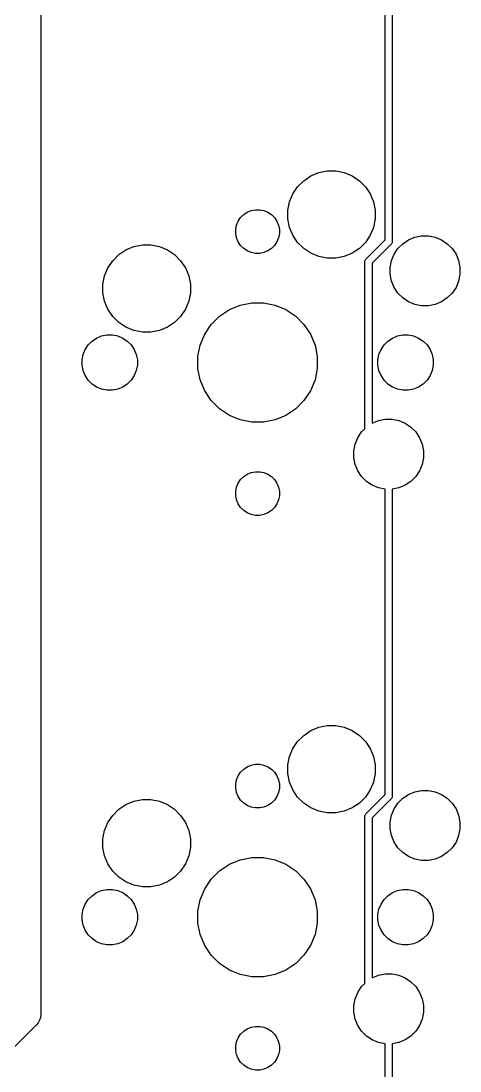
# Model space of a CAD drawing. Extents: x 52 to 337, y -159 to -34.
# Drawn here: x 80.77 to 95.85, y -92.6 to -56.53 of the extents above; entities that cross this region are included whole.
import ezdxf

# ---------------------------------------------------------------- set-up
doc = ezdxf.new("R2010")
doc.units = 0
doc.layers.add('BLACK', color=7, linetype='CONTINUOUS')

msp = doc.modelspace()

# ---------------------------------------------------------------- linework, layer by layer
at = {"layer": 'BLACK', "linetype": 'CONTINUOUS'}
for p, q in [((81.45, -42.8921), (81.45, -90.6342)), ((93.275, -64.0537), (93.275, -53.5611)), ((93.525, -53.5611), (93.525, -64.0994)), ((90.2749, -62.2263), (90.4838, -62.0174)), ((90.4838, -62.0174), (90.7295, -61.8532)), ((90.7295, -61.8532), (91.0025, -61.7401)), ((91.0025, -61.7401), (91.2923, -61.6825)), ((91.2923, -61.6825), (91.5877, -61.6825)), ((91.5877, -61.6825), (91.8775, -61.7401)), ((91.8775, -61.7401), (92.1505, -61.8532)), ((92.1505, -61.8532), (92.3962, -62.0174)), ((92.3962, -62.0174), (92.6051, -62.2263)), ((90.1107, -62.472), (90.2749, -62.2263)), ((92.6051, -62.2263), (92.7693, -62.472)), ((89.94, -63.0348), (89.9976, -62.745)), ((89.9976, -62.745), (90.1107, -62.472)), ((92.7693, -62.472), (92.8824, -62.745)), ((92.8824, -62.745), (92.94, -63.0348)), ((88.4219, -63.1799), (88.5447, -63.0979)), ((88.5447, -63.0979), (88.6812, -63.0413)), ((88.6812, -63.0413), (88.8261, -63.0125)), ((88.8261, -63.0125), (88.9739, -63.0125)), ((88.9739, -63.0125), (89.1188, -63.0413)), ((89.1188, -63.0413), (89.2553, -63.0979)), ((89.2553, -63.0979), (89.3781, -63.1799)), ((89.94, -63.3302), (89.94, -63.0348)), ((92.94, -63.0348), (92.94, -63.3302)), ((88.1788, -63.5437), (88.2354, -63.4072)), ((88.2354, -63.4072), (88.3174, -63.2844)), ((88.3174, -63.2844), (88.4219, -63.1799)), ((89.3781, -63.1799), (89.4826, -63.2844)), ((89.4826, -63.2844), (89.5646, -63.4072)), ((89.5646, -63.4072), (89.6212, -63.5437)), ((89.9976, -63.62), (89.94, -63.3302)), ((92.94, -63.3302), (92.8824, -63.62)), ((88.15, -63.6886), (88.1788, -63.5437)), ((88.15, -63.8364), (88.15, -63.6886)), ((89.6212, -63.5437), (89.65, -63.6886)), ((89.65, -63.6886), (89.65, -63.8364)), ((90.1107, -63.893), (89.9976, -63.62)), ((92.8824, -63.62), (92.7693, -63.893)), ((88.1788, -63.9813), (88.15, -63.8364)), ((88.2354, -64.1178), (88.1788, -63.9813)), ((88.3174, -64.2406), (88.2354, -64.1178)), ((89.5646, -64.1178), (89.4826, -64.2406)), ((89.6212, -63.9813), (89.5646, -64.1178)), ((89.65, -63.8364), (89.6212, -63.9813)), ((90.2749, -64.1387), (90.1107, -63.893)), ((90.4838, -64.3476), (90.2749, -64.1387)), ((92.6051, -64.1387), (92.3962, -64.3476)), ((92.7693, -63.893), (92.6051, -64.1387)), ((92.621, -64.7078), (93.275, -64.0537)), ((93.4967, -64.1847), (93.4888, -64.1943)), ((93.5044, -64.1753), (93.4967, -64.1847)), ((93.516, -64.1536), (93.5044, -64.1753)), ((93.5185, -64.1456), (93.516, -64.1536)), ((93.5232, -64.13), (93.5185, -64.1456)), ((93.525, -64.1116), (93.5232, -64.13)), ((93.525, -64.0994), (93.5256, -64.1055)), ((93.5256, -64.1055), (93.525, -64.1116)), ((93.525, -64.1116), (93.525, -64.1116)), ((93.7179, -64.3475), (93.885, -64.1804)), ((93.885, -64.1804), (94.0816, -64.0491)), ((94.0816, -64.0491), (94.3, -63.9586)), ((94.3, -63.9586), (94.5318, -63.9125)), ((94.5318, -63.9125), (94.7682, -63.9125)), ((94.7682, -63.9125), (95, -63.9586)), ((95, -63.9586), (95.2184, -64.0491)), ((95.2184, -64.0491), (95.415, -64.1804)), ((95.415, -64.1804), (95.5821, -64.3475)), ((84.1338, -64.5574), (84.3795, -64.3932)), ((84.3795, -64.3932), (84.6525, -64.2801)), ((84.6525, -64.2801), (84.9423, -64.2225)), ((84.9423, -64.2225), (85.2377, -64.2225)), ((85.2377, -64.2225), (85.5275, -64.2801)), ((85.5275, -64.2801), (85.8005, -64.3932)), ((85.8005, -64.3932), (86.0462, -64.5574)), ((88.4219, -64.3451), (88.3174, -64.2406)), ((88.5447, -64.4271), (88.4219, -64.3451)), ((88.6812, -64.4837), (88.5447, -64.4271)), ((88.8261, -64.5125), (88.6812, -64.4837)), ((88.9739, -64.5125), (88.8261, -64.5125)), ((89.1188, -64.4837), (88.9739, -64.5125)), ((89.2553, -64.4271), (89.1188, -64.4837)), ((89.3781, -64.3451), (89.2553, -64.4271)), ((89.4826, -64.2406), (89.3781, -64.3451)), ((90.7295, -64.5118), (90.4838, -64.3476)), ((91.0025, -64.6249), (90.7295, -64.5118)), ((92.1505, -64.5118), (91.8775, -64.6249)), ((92.3962, -64.3476), (92.1505, -64.5118)), ((93.4841, -64.1982), (92.83, -64.8523)), ((93.4888, -64.1943), (93.4841, -64.1982)), ((93.4961, -64.7625), (93.5866, -64.5441)), ((93.5866, -64.5441), (93.7179, -64.3475)), ((95.5821, -64.3475), (95.7134, -64.5441)), ((95.7134, -64.5441), (95.8039, -64.7625)), ((83.7607, -65.012), (83.9249, -64.7663)), ((83.9249, -64.7663), (84.1338, -64.5574)), ((86.0462, -64.5574), (86.2551, -64.7663)), ((86.2551, -64.7663), (86.4193, -65.012)), ((91.2923, -64.6825), (91.0025, -64.6249)), ((91.5877, -64.6825), (91.2923, -64.6825)), ((91.8775, -64.6249), (91.5877, -64.6825)), ((92.5794, -64.8005), (92.58, -64.7944)), ((92.58, -64.8066), (92.5794, -64.8005)), ((92.58, -64.7944), (92.5818, -64.776)), ((92.58, -64.7944), (92.58, -64.7944)), ((92.58, -70.5354), (92.58, -64.8066)), ((92.5818, -64.776), (92.589, -64.7524)), ((92.589, -64.7524), (92.6006, -64.7307)), ((92.6006, -64.7307), (92.6162, -64.7117)), ((92.6162, -64.7117), (92.621, -64.7078)), ((92.83, -64.8523), (92.83, -70.3501)), ((93.45, -64.9943), (93.4961, -64.7625)), ((95.8039, -64.7625), (95.85, -64.9943)), ((83.6476, -65.285), (83.7607, -65.012)), ((86.4193, -65.012), (86.5324, -65.285)), ((93.45, -65.2307), (93.45, -64.9943)), ((93.4961, -65.4625), (93.45, -65.2307)), ((95.85, -65.2307), (95.8039, -65.4625)), ((95.85, -64.9943), (95.85, -65.2307)), ((83.59, -65.5748), (83.6476, -65.285)), ((83.59, -65.8702), (83.59, -65.5748)), ((86.5324, -65.285), (86.59, -65.5748)), ((86.59, -65.5748), (86.59, -65.8702)), ((93.5866, -65.6809), (93.4961, -65.4625)), ((95.8039, -65.4625), (95.7134, -65.6809)), ((83.6476, -66.16), (83.59, -65.8702)), ((86.59, -65.8702), (86.5324, -66.16)), ((93.7179, -65.8775), (93.5866, -65.6809)), ((93.885, -66.0446), (93.7179, -65.8775)), ((95.5821, -65.8775), (95.415, -66.0446)), ((95.7134, -65.6809), (95.5821, -65.8775)), ((83.7607, -66.433), (83.6476, -66.16)), ((86.5324, -66.16), (86.4193, -66.433)), ((87.929, -66.4458), (88.302, -66.2913)), ((88.302, -66.2913), (88.6981, -66.2125)), ((88.6981, -66.2125), (89.1019, -66.2125)), ((89.1019, -66.2125), (89.498, -66.2913)), ((89.498, -66.2913), (89.871, -66.4458)), ((94.0816, -66.1759), (93.885, -66.0446)), ((94.3, -66.2664), (94.0816, -66.1759)), ((94.5318, -66.3125), (94.3, -66.2664)), ((94.7682, -66.3125), (94.5318, -66.3125)), ((95, -66.2664), (94.7682, -66.3125)), ((95.2184, -66.1759), (95, -66.2664)), ((95.415, -66.0446), (95.2184, -66.1759)), ((83.9249, -66.6787), (83.7607, -66.433)), ((84.1338, -66.8876), (83.9249, -66.6787)), ((86.2551, -66.6787), (86.0462, -66.8876)), ((86.4193, -66.433), (86.2551, -66.6787)), ((87.3077, -66.9557), (87.5932, -66.6702)), ((87.5932, -66.6702), (87.929, -66.4458)), ((89.871, -66.4458), (90.2068, -66.6702)), ((90.2068, -66.6702), (90.4923, -66.9557)), ((84.3795, -67.0518), (84.1338, -66.8876)), ((84.6525, -67.1649), (84.3795, -67.0518)), ((85.8005, -67.0518), (85.5275, -67.1649)), ((86.0462, -66.8876), (85.8005, -67.0518)), ((87.0833, -67.2915), (87.3077, -66.9557)), ((90.4923, -66.9557), (90.7167, -67.2915)), ((83.2144, -67.5246), (83.37, -67.4206)), ((83.37, -67.4206), (83.5429, -67.349)), ((83.5429, -67.349), (83.7264, -67.3125)), ((83.7264, -67.3125), (83.9136, -67.3125)), ((83.9136, -67.3125), (84.0971, -67.349)), ((84.0971, -67.349), (84.27, -67.4206)), ((84.27, -67.4206), (84.4256, -67.5246)), ((84.9423, -67.2225), (84.6525, -67.1649)), ((85.2377, -67.2225), (84.9423, -67.2225)), ((85.5275, -67.1649), (85.2377, -67.2225)), ((86.9288, -67.6645), (87.0833, -67.2915)), ((90.7167, -67.2915), (90.8712, -67.6645)), ((93.3744, -67.5246), (93.53, -67.4206)), ((93.53, -67.4206), (93.7029, -67.349)), ((93.7029, -67.349), (93.8864, -67.3125)), ((93.8864, -67.3125), (94.0736, -67.3125)), ((94.0736, -67.3125), (94.2571, -67.349)), ((94.2571, -67.349), (94.43, -67.4206)), ((94.43, -67.4206), (94.5856, -67.5246)), ((82.9781, -67.8125), (83.0821, -67.6569)), ((83.0821, -67.6569), (83.2144, -67.5246)), ((84.4256, -67.5246), (84.5579, -67.6569)), ((84.5579, -67.6569), (84.6619, -67.8125)), ((86.85, -68.0606), (86.9288, -67.6645)), ((90.8712, -67.6645), (90.95, -68.0606)), ((93.1381, -67.8125), (93.2421, -67.6569)), ((93.2421, -67.6569), (93.3744, -67.5246)), ((94.5856, -67.5246), (94.7179, -67.6569)), ((94.7179, -67.6569), (94.8219, -67.8125)), ((82.87, -68.1689), (82.9065, -67.9854)), ((82.9065, -67.9854), (82.9781, -67.8125)), ((84.6619, -67.8125), (84.7335, -67.9854)), ((84.7335, -67.9854), (84.77, -68.1689)), ((86.85, -68.4644), (86.85, -68.0606)), ((90.95, -68.0606), (90.95, -68.4644)), ((93.03, -68.1689), (93.0665, -67.9854)), ((93.0665, -67.9854), (93.1381, -67.8125)), ((94.8219, -67.8125), (94.8935, -67.9854)), ((94.8935, -67.9854), (94.93, -68.1689)), ((82.87, -68.3561), (82.87, -68.1689)), ((82.9065, -68.5396), (82.87, -68.3561)), ((84.77, -68.3561), (84.7335, -68.5396)), ((84.77, -68.1689), (84.77, -68.3561)), ((86.9288, -68.8605), (86.85, -68.4644)), ((90.95, -68.4644), (90.8712, -68.8605)), ((93.03, -68.3561), (93.03, -68.1689)), ((93.0665, -68.5396), (93.03, -68.3561)), ((94.93, -68.3561), (94.8935, -68.5396)), ((94.93, -68.1689), (94.93, -68.3561)), ((82.9781, -68.7125), (82.9065, -68.5396)), ((83.0821, -68.8681), (82.9781, -68.7125)), ((83.2144, -69.0004), (83.0821, -68.8681)), ((84.5579, -68.8681), (84.4256, -69.0004)), ((84.6619, -68.7125), (84.5579, -68.8681)), ((84.7335, -68.5396), (84.6619, -68.7125)), ((87.0833, -69.2335), (86.9288, -68.8605)), ((90.8712, -68.8605), (90.7167, -69.2335)), ((93.1381, -68.7125), (93.0665, -68.5396)), ((93.2421, -68.8681), (93.1381, -68.7125)), ((93.3744, -69.0004), (93.2421, -68.8681)), ((94.7179, -68.8681), (94.5856, -69.0004)), ((94.8219, -68.7125), (94.7179, -68.8681)), ((94.8935, -68.5396), (94.8219, -68.7125)), ((83.37, -69.1044), (83.2144, -69.0004)), ((83.5429, -69.176), (83.37, -69.1044)), ((83.7264, -69.2125), (83.5429, -69.176)), ((83.9136, -69.2125), (83.7264, -69.2125)), ((84.0971, -69.176), (83.9136, -69.2125)), ((84.27, -69.1044), (84.0971, -69.176)), ((84.4256, -69.0004), (84.27, -69.1044)), ((87.3077, -69.5693), (87.0833, -69.2335)), ((90.7167, -69.2335), (90.4923, -69.5693)), ((93.53, -69.1044), (93.3744, -69.0004)), ((93.7029, -69.176), (93.53, -69.1044)), ((93.8864, -69.2125), (93.7029, -69.176)), ((94.0736, -69.2125), (93.8864, -69.2125)), ((94.2571, -69.176), (94.0736, -69.2125)), ((94.43, -69.1044), (94.2571, -69.176)), ((94.5856, -69.0004), (94.43, -69.1044)), ((87.5932, -69.8548), (87.3077, -69.5693)), ((90.4923, -69.5693), (90.2068, -69.8548)), ((87.929, -70.0792), (87.5932, -69.8548)), ((90.2068, -69.8548), (89.871, -70.0792)), ((88.302, -70.2337), (87.929, -70.0792)), ((88.6981, -70.3125), (88.302, -70.2337)), ((89.1019, -70.3125), (88.6981, -70.3125)), ((89.498, -70.2337), (89.1019, -70.3125)), ((89.871, -70.0792), (89.498, -70.2337)), ((92.8316, -70.3491), (93.05, -70.2586)), ((93.05, -70.2586), (93.2818, -70.2125)), ((93.2818, -70.2125), (93.5182, -70.2125)), ((93.5182, -70.2125), (93.75, -70.2586)), ((93.75, -70.2586), (93.9684, -70.3491)), ((92.3366, -70.8441), (92.4679, -70.6475)), ((92.4679, -70.6475), (92.58, -70.5354)), ((92.83, -70.3501), (92.8316, -70.3491)), ((93.9684, -70.3491), (94.165, -70.4804)), ((94.165, -70.4804), (94.3321, -70.6475)), ((94.3321, -70.6475), (94.4634, -70.8441)), ((92.2461, -71.0625), (92.3366, -70.8441)), ((94.4634, -70.8441), (94.5539, -71.0625)), ((92.2, -71.2943), (92.2461, -71.0625)), ((92.2, -71.5307), (92.2, -71.2943)), ((94.5539, -71.0625), (94.6, -71.2943)), ((94.6, -71.2943), (94.6, -71.5307)), ((92.2461, -71.7625), (92.2, -71.5307)), ((92.3366, -71.9809), (92.2461, -71.7625)), ((94.5539, -71.7625), (94.4634, -71.9809)), ((94.6, -71.5307), (94.5539, -71.7625)), ((88.4219, -72.1799), (88.5447, -72.0979)), ((88.5447, -72.0979), (88.6812, -72.0413)), ((88.6812, -72.0413), (88.8261, -72.0125)), ((88.8261, -72.0125), (88.9739, -72.0125)), ((88.9739, -72.0125), (89.1188, -72.0413)), ((89.1188, -72.0413), (89.2553, -72.0979)), ((89.2553, -72.0979), (89.3781, -72.1799)), ((92.4679, -72.1775), (92.3366, -71.9809)), ((94.4634, -71.9809), (94.3321, -72.1775)), ((88.1788, -72.5437), (88.2354, -72.4072)), ((88.2354, -72.4072), (88.3174, -72.2844)), ((88.3174, -72.2844), (88.4219, -72.1799)), ((89.3781, -72.1799), (89.4826, -72.2844)), ((89.4826, -72.2844), (89.5646, -72.4072)), ((89.5646, -72.4072), (89.6212, -72.5437)), ((92.635, -72.3446), (92.4679, -72.1775)), ((92.8316, -72.4759), (92.635, -72.3446)), ((93.05, -72.5664), (92.8316, -72.4759)), ((93.9684, -72.4759), (93.75, -72.5664)), ((94.165, -72.3446), (93.9684, -72.4759)), ((94.3321, -72.1775), (94.165, -72.3446)), ((88.15, -72.6886), (88.1788, -72.5437)), ((88.15, -72.8364), (88.15, -72.6886)), ((88.1788, -72.9813), (88.15, -72.8364)), ((89.6212, -72.5437), (89.65, -72.6886)), ((89.65, -72.8364), (89.6212, -72.9813)), ((89.65, -72.6886), (89.65, -72.8364)), ((93.275, -72.6111), (93.05, -72.5664)), ((93.275, -83.1037), (93.275, -72.6111)), ((93.75, -72.5664), (93.525, -72.6111)), ((93.525, -72.6111), (93.525, -83.1494)), ((88.2354, -73.1178), (88.1788, -72.9813)), ((88.3174, -73.2406), (88.2354, -73.1178)), ((89.5646, -73.1178), (89.4826, -73.2406)), ((89.6212, -72.9813), (89.5646, -73.1178)), ((88.4219, -73.3451), (88.3174, -73.2406)), ((88.5447, -73.4271), (88.4219, -73.3451)), ((88.6812, -73.4837), (88.5447, -73.4271)), ((88.8261, -73.5125), (88.6812, -73.4837)), ((88.9739, -73.5125), (88.8261, -73.5125)), ((89.1188, -73.4837), (88.9739, -73.5125)), ((89.2553, -73.4271), (89.1188, -73.4837)), ((89.3781, -73.3451), (89.2553, -73.4271)), ((89.4826, -73.2406), (89.3781, -73.3451)), ((91.0025, -80.7901), (91.2923, -80.7325)), ((91.2923, -80.7325), (91.5877, -80.7325)), ((91.5877, -80.7325), (91.8775, -80.7901)), ((90.2749, -81.2763), (90.4838, -81.0674)), ((90.4838, -81.0674), (90.7295, -80.9032)), ((90.7295, -80.9032), (91.0025, -80.7901)), ((91.8775, -80.7901), (92.1505, -80.9032)), ((92.1505, -80.9032), (92.3962, -81.0674)), ((92.3962, -81.0674), (92.6051, -81.2763)), ((90.1107, -81.522), (90.2749, -81.2763)), ((92.6051, -81.2763), (92.7693, -81.522)), ((89.94, -82.0848), (89.9976, -81.795)), ((89.9976, -81.795), (90.1107, -81.522)), ((92.7693, -81.522), (92.8824, -81.795)), ((92.8824, -81.795), (92.94, -82.0848)), ((88.4219, -82.2299), (88.5447, -82.1479)), ((88.5447, -82.1479), (88.6812, -82.0913)), ((88.6812, -82.0913), (88.8261, -82.0625)), ((88.8261, -82.0625), (88.9739, -82.0625)), ((88.9739, -82.0625), (89.1188, -82.0913)), ((89.1188, -82.0913), (89.2553, -82.1479)), ((89.2553, -82.1479), (89.3781, -82.2299)), ((89.94, -82.3802), (89.94, -82.0848)), ((92.94, -82.0848), (92.94, -82.3802)), ((88.1788, -82.5937), (88.2354, -82.4572)), ((88.2354, -82.4572), (88.3174, -82.3344)), ((88.3174, -82.3344), (88.4219, -82.2299)), ((89.3781, -82.2299), (89.4826, -82.3344)), ((89.4826, -82.3344), (89.5646, -82.4572)), ((89.5646, -82.4572), (89.6212, -82.5937)), ((89.9976, -82.67), (89.94, -82.3802)), ((92.94, -82.3802), (92.8824, -82.67)), ((88.15, -82.7386), (88.1788, -82.5937)), ((88.15, -82.8864), (88.15, -82.7386)), ((88.1788, -83.0313), (88.15, -82.8864)), ((89.6212, -82.5937), (89.65, -82.7386)), ((89.65, -82.8864), (89.6212, -83.0313)), ((89.65, -82.7386), (89.65, -82.8864)), ((90.1107, -82.943), (89.9976, -82.67)), ((90.2749, -83.1887), (90.1107, -82.943)), ((92.7693, -82.943), (92.6051, -83.1887)), ((92.8824, -82.67), (92.7693, -82.943)), ((84.6525, -83.3301), (84.9423, -83.2725)), ((84.9423, -83.2725), (85.2377, -83.2725)), ((85.2377, -83.2725), (85.5275, -83.3301)), ((88.2354, -83.1678), (88.1788, -83.0313)), ((88.3174, -83.2906), (88.2354, -83.1678)), ((88.4219, -83.3951), (88.3174, -83.2906)), ((89.4826, -83.2906), (89.3781, -83.3951)), ((89.5646, -83.1678), (89.4826, -83.2906)), ((89.6212, -83.0313), (89.5646, -83.1678)), ((90.4838, -83.3976), (90.2749, -83.1887)), ((92.6051, -83.1887), (92.3962, -83.3976)), ((92.621, -83.7578), (93.275, -83.1037)), ((93.4841, -83.2482), (92.83, -83.9023)), ((93.4888, -83.2443), (93.4841, -83.2482)), ((93.4967, -83.2347), (93.4888, -83.2443)), ((93.5044, -83.2253), (93.4967, -83.2347)), ((93.516, -83.2036), (93.5044, -83.2253)), ((93.517, -83.2006), (93.516, -83.2036)), ((93.5232, -83.18), (93.517, -83.2006)), ((93.525, -83.1616), (93.5232, -83.18)), ((93.525, -83.1494), (93.5256, -83.1555)), ((93.5256, -83.1555), (93.525, -83.1616)), ((93.525, -83.1616), (93.525, -83.1616)), ((93.7179, -83.3975), (93.885, -83.2304)), ((93.885, -83.2304), (94.0816, -83.0991)), ((94.0816, -83.0991), (94.3, -83.0086)), ((94.3, -83.0086), (94.5318, -82.9625)), ((94.5318, -82.9625), (94.7682, -82.9625)), ((94.7682, -82.9625), (95, -83.0086)), ((95, -83.0086), (95.2184, -83.0991)), ((95.2184, -83.0991), (95.415, -83.2304)), ((95.415, -83.2304), (95.5821, -83.3975)), ((83.9249, -83.8163), (84.1338, -83.6074)), ((84.1338, -83.6074), (84.3795, -83.4432)), ((84.3795, -83.4432), (84.6525, -83.3301)), ((85.5275, -83.3301), (85.8005, -83.4432)), ((85.8005, -83.4432), (86.0462, -83.6074)), ((86.0462, -83.6074), (86.2551, -83.8163)), ((88.5447, -83.4771), (88.4219, -83.3951)), ((88.6812, -83.5337), (88.5447, -83.4771)), ((88.8261, -83.5625), (88.6812, -83.5337)), ((88.9739, -83.5625), (88.8261, -83.5625)), ((89.1188, -83.5337), (88.9739, -83.5625)), ((89.2553, -83.4771), (89.1188, -83.5337)), ((89.3781, -83.3951), (89.2553, -83.4771)), ((90.7295, -83.5618), (90.4838, -83.3976)), ((91.0025, -83.6749), (90.7295, -83.5618)), ((92.1505, -83.5618), (91.8775, -83.6749)), ((92.3962, -83.3976), (92.1505, -83.5618)), ((93.4961, -83.8125), (93.5866, -83.5941)), ((93.5866, -83.5941), (93.7179, -83.3975)), ((95.5821, -83.3975), (95.7134, -83.5941)), ((95.7134, -83.5941), (95.8039, -83.8125)), ((83.7607, -84.062), (83.9249, -83.8163)), ((86.2551, -83.8163), (86.4193, -84.062)), ((91.2923, -83.7325), (91.0025, -83.6749)), ((91.5877, -83.7325), (91.2923, -83.7325)), ((91.8775, -83.6749), (91.5877, -83.7325)), ((92.5794, -83.8505), (92.58, -83.8444)), ((92.58, -83.8566), (92.5794, -83.8505)), ((92.58, -83.8444), (92.5818, -83.826)), ((92.58, -83.8444), (92.58, -83.8444)), ((92.58, -89.5854), (92.58, -83.8566)), ((92.5818, -83.826), (92.589, -83.8024)), ((92.589, -83.8024), (92.6006, -83.7807)), ((92.6006, -83.7807), (92.6162, -83.7617)), ((92.6162, -83.7617), (92.621, -83.7578)), ((92.83, -83.9023), (92.83, -89.4001)), ((93.45, -84.0443), (93.4961, -83.8125)), ((95.8039, -83.8125), (95.85, -84.0443)), ((83.59, -84.6248), (83.6476, -84.335)), ((83.6476, -84.335), (83.7607, -84.062)), ((86.4193, -84.062), (86.5324, -84.335)), ((86.5324, -84.335), (86.59, -84.6248)), ((93.45, -84.2807), (93.45, -84.0443)), ((93.4961, -84.5125), (93.45, -84.2807)), ((95.85, -84.2807), (95.8039, -84.5125)), ((95.85, -84.0443), (95.85, -84.2807)), ((83.59, -84.9202), (83.59, -84.6248)), ((86.59, -84.6248), (86.59, -84.9202)), ((93.5866, -84.7309), (93.4961, -84.5125)), ((93.7179, -84.9275), (93.5866, -84.7309)), ((95.7134, -84.7309), (95.5821, -84.9275)), ((95.8039, -84.5125), (95.7134, -84.7309)), ((83.6476, -85.21), (83.59, -84.9202)), ((86.59, -84.9202), (86.5324, -85.21)), ((93.885, -85.0946), (93.7179, -84.9275)), ((94.0816, -85.2259), (93.885, -85.0946)), ((95.415, -85.0946), (95.2184, -85.2259)), ((95.5821, -84.9275), (95.415, -85.0946)), ((83.7607, -85.483), (83.6476, -85.21)), ((86.5324, -85.21), (86.4193, -85.483)), ((87.929, -85.4958), (88.302, -85.3413)), ((88.302, -85.3413), (88.6981, -85.2625)), ((88.6981, -85.2625), (89.1019, -85.2625)), ((89.1019, -85.2625), (89.498, -85.3413)), ((89.498, -85.3413), (89.871, -85.4958)), ((94.3, -85.3164), (94.0816, -85.2259)), ((94.5318, -85.3625), (94.3, -85.3164)), ((94.7682, -85.3625), (94.5318, -85.3625)), ((95, -85.3164), (94.7682, -85.3625)), ((95.2184, -85.2259), (95, -85.3164)), ((83.9249, -85.7287), (83.7607, -85.483)), ((84.1338, -85.9376), (83.9249, -85.7287)), ((86.2551, -85.7287), (86.0462, -85.9376)), ((86.4193, -85.483), (86.2551, -85.7287)), ((87.3077, -86.0057), (87.5932, -85.7202)), ((87.5932, -85.7202), (87.929, -85.4958)), ((89.871, -85.4958), (90.2068, -85.7202)), ((90.2068, -85.7202), (90.4923, -86.0057)), ((84.3795, -86.1018), (84.1338, -85.9376)), ((84.6525, -86.2149), (84.3795, -86.1018)), ((85.8005, -86.1018), (85.5275, -86.2149)), ((86.0462, -85.9376), (85.8005, -86.1018)), ((87.0833, -86.3415), (87.3077, -86.0057)), ((90.4923, -86.0057), (90.7167, -86.3415)), ((83.2144, -86.5746), (83.37, -86.4706)), ((83.37, -86.4706), (83.5429, -86.399)), ((83.5429, -86.399), (83.7264, -86.3625)), ((83.7264, -86.3625), (83.9136, -86.3625)), ((83.9136, -86.3625), (84.0971, -86.399)), ((84.0971, -86.399), (84.27, -86.4706)), ((84.27, -86.4706), (84.4256, -86.5746)), ((84.9423, -86.2725), (84.6525, -86.2149)), ((85.2377, -86.2725), (84.9423, -86.2725)), ((85.5275, -86.2149), (85.2377, -86.2725)), ((86.9288, -86.7145), (87.0833, -86.3415)), ((90.7167, -86.3415), (90.8712, -86.7145)), ((93.3744, -86.5746), (93.53, -86.4706)), ((93.53, -86.4706), (93.7029, -86.399)), ((93.7029, -86.399), (93.8864, -86.3625)), ((93.8864, -86.3625), (94.0736, -86.3625)), ((94.0736, -86.3625), (94.2571, -86.399)), ((94.2571, -86.399), (94.43, -86.4706)), ((94.43, -86.4706), (94.5856, -86.5746)), ((82.9065, -87.0354), (82.9781, -86.8625)), ((82.9781, -86.8625), (83.0821, -86.7069)), ((83.0821, -86.7069), (83.2144, -86.5746)), ((84.4256, -86.5746), (84.5579, -86.7069)), ((84.5579, -86.7069), (84.6619, -86.8625)), ((84.6619, -86.8625), (84.7335, -87.0354)), ((86.85, -87.1106), (86.9288, -86.7145)), ((90.8712, -86.7145), (90.95, -87.1106)), ((93.0665, -87.0354), (93.1381, -86.8625)), ((93.1381, -86.8625), (93.2421, -86.7069)), ((93.2421, -86.7069), (93.3744, -86.5746)), ((94.5856, -86.5746), (94.7179, -86.7069)), ((94.7179, -86.7069), (94.8219, -86.8625)), ((94.8219, -86.8625), (94.8935, -87.0354)), ((82.87, -87.2189), (82.9065, -87.0354)), ((82.87, -87.4061), (82.87, -87.2189)), ((84.7335, -87.0354), (84.77, -87.2189)), ((84.77, -87.2189), (84.77, -87.4061)), ((86.85, -87.5144), (86.85, -87.1106)), ((90.95, -87.1106), (90.95, -87.5144)), ((93.03, -87.2189), (93.0665, -87.0354)), ((93.03, -87.4061), (93.03, -87.2189)), ((94.8935, -87.0354), (94.93, -87.2189)), ((94.93, -87.2189), (94.93, -87.4061)), ((82.9065, -87.5896), (82.87, -87.4061)), ((82.9781, -87.7625), (82.9065, -87.5896)), ((84.7335, -87.5896), (84.6619, -87.7625)), ((84.77, -87.4061), (84.7335, -87.5896)), ((86.9288, -87.9105), (86.85, -87.5144)), ((90.95, -87.5144), (90.8712, -87.9105)), ((93.0665, -87.5896), (93.03, -87.4061)), ((93.1381, -87.7625), (93.0665, -87.5896)), ((94.8935, -87.5896), (94.8219, -87.7625)), ((94.93, -87.4061), (94.8935, -87.5896)), ((83.0821, -87.9181), (82.9781, -87.7625)), ((83.2144, -88.0504), (83.0821, -87.9181)), ((84.5579, -87.9181), (84.4256, -88.0504)), ((84.6619, -87.7625), (84.5579, -87.9181)), ((87.0833, -88.2835), (86.9288, -87.9105)), ((90.8712, -87.9105), (90.7167, -88.2835)), ((93.2421, -87.9181), (93.1381, -87.7625)), ((93.3744, -88.0504), (93.2421, -87.9181)), ((94.7179, -87.9181), (94.5856, -88.0504)), ((94.8219, -87.7625), (94.7179, -87.9181)), ((83.37, -88.1544), (83.2144, -88.0504)), ((83.5429, -88.226), (83.37, -88.1544)), ((83.7264, -88.2625), (83.5429, -88.226)), ((83.9136, -88.2625), (83.7264, -88.2625)), ((84.0971, -88.226), (83.9136, -88.2625)), ((84.27, -88.1544), (84.0971, -88.226)), ((84.4256, -88.0504), (84.27, -88.1544)), ((87.3077, -88.6193), (87.0833, -88.2835)), ((90.7167, -88.2835), (90.4923, -88.6193)), ((93.53, -88.1544), (93.3744, -88.0504)), ((93.7029, -88.226), (93.53, -88.1544)), ((93.8864, -88.2625), (93.7029, -88.226)), ((94.0736, -88.2625), (93.8864, -88.2625)), ((94.2571, -88.226), (94.0736, -88.2625)), ((94.43, -88.1544), (94.2571, -88.226)), ((94.5856, -88.0504), (94.43, -88.1544)), ((87.5932, -88.9048), (87.3077, -88.6193)), ((90.4923, -88.6193), (90.2068, -88.9048)), ((87.929, -89.1292), (87.5932, -88.9048)), ((90.2068, -88.9048), (89.871, -89.1292)), ((88.302, -89.2837), (87.929, -89.1292)), ((88.6981, -89.3625), (88.302, -89.2837)), ((89.1019, -89.3625), (88.6981, -89.3625)), ((89.498, -89.2837), (89.1019, -89.3625)), ((89.871, -89.1292), (89.498, -89.2837)), ((92.83, -89.4001), (92.8316, -89.3991)), ((92.8316, -89.3991), (93.05, -89.3086)), ((93.05, -89.3086), (93.2818, -89.2625)), ((93.2818, -89.2625), (93.5182, -89.2625)), ((93.5182, -89.2625), (93.75, -89.3086)), ((93.75, -89.3086), (93.9684, -89.3991)), ((93.9684, -89.3991), (94.165, -89.5304)), ((92.3366, -89.8941), (92.4679, -89.6975)), ((92.4679, -89.6975), (92.58, -89.5854)), ((94.165, -89.5304), (94.3321, -89.6975)), ((94.3321, -89.6975), (94.4634, -89.8941)), ((92.2, -90.3443), (92.2461, -90.1125)), ((92.2461, -90.1125), (92.3366, -89.8941)), ((94.4634, -89.8941), (94.5539, -90.1125)), ((94.5539, -90.1125), (94.6, -90.3443)), ((92.2, -90.5807), (92.2, -90.3443)), ((94.6, -90.3443), (94.6, -90.5807)), ((81.4142, -90.851), (81.3677, -90.9379)), ((81.4428, -90.7568), (81.4142, -90.851)), ((81.45, -90.6833), (81.4428, -90.7568)), ((81.45, -90.6342), (81.4524, -90.6588)), ((81.4524, -90.6588), (81.45, -90.6833)), ((81.45, -90.6833), (81.45, -90.6833)), ((92.2461, -90.8125), (92.2, -90.5807)), ((92.3366, -91.0309), (92.2461, -90.8125)), ((94.5539, -90.8125), (94.4634, -91.0309)), ((94.6, -90.5807), (94.5539, -90.8125)), ((81.2862, -91.0297), (73.6838, -98.6321)), ((81.3053, -91.014), (81.2862, -91.0297)), ((81.3677, -90.9379), (81.3053, -91.014)), ((88.3174, -91.3344), (88.4219, -91.2299)), ((88.4219, -91.2299), (88.5447, -91.1479)), ((88.5447, -91.1479), (88.6812, -91.0913)), ((88.6812, -91.0913), (88.8261, -91.0625)), ((88.8261, -91.0625), (88.9739, -91.0625)), ((88.9739, -91.0625), (89.1188, -91.0913)), ((89.1188, -91.0913), (89.2553, -91.1479)), ((89.2553, -91.1479), (89.3781, -91.2299)), ((89.3781, -91.2299), (89.4826, -91.3344)), ((92.4679, -91.2275), (92.3366, -91.0309)), ((92.635, -91.3946), (92.4679, -91.2275)), ((94.3321, -91.2275), (94.165, -91.3946)), ((94.4634, -91.0309), (94.3321, -91.2275)), ((88.15, -91.7386), (88.1788, -91.5937)), ((88.1788, -91.5937), (88.2354, -91.4572)), ((88.2354, -91.4572), (88.3174, -91.3344)), ((89.4826, -91.3344), (89.5646, -91.4572)), ((89.5646, -91.4572), (89.6212, -91.5937)), ((89.6212, -91.5937), (89.65, -91.7386)), ((92.8316, -91.5259), (92.635, -91.3946)), ((93.05, -91.6164), (92.8316, -91.5259)), ((93.9684, -91.5259), (93.75, -91.6164)), ((94.165, -91.3946), (93.9684, -91.5259)), ((88.15, -91.8864), (88.15, -91.7386)), ((88.1788, -92.0313), (88.15, -91.8864)), ((89.65, -91.8864), (89.6212, -92.0313)), ((89.65, -91.7386), (89.65, -91.8864)), ((93.275, -91.6611), (93.05, -91.6164)), ((93.275, -102.154), (93.275, -91.6611)), ((93.75, -91.6164), (93.525, -91.6611)), ((93.525, -91.6611), (93.525, -102.199)), ((88.2354, -92.1678), (88.1788, -92.0313)), ((88.3174, -92.2906), (88.2354, -92.1678)), ((88.4219, -92.3951), (88.3174, -92.2906)), ((89.4826, -92.2906), (89.3781, -92.3951)), ((89.5646, -92.1678), (89.4826, -92.2906)), ((89.6212, -92.0313), (89.5646, -92.1678)), ((88.5447, -92.4771), (88.4219, -92.3951)), ((88.6812, -92.5337), (88.5447, -92.4771)), ((88.8261, -92.5625), (88.6812, -92.5337)), ((88.9739, -92.5625), (88.8261, -92.5625)), ((89.1188, -92.5337), (88.9739, -92.5625)), ((89.2553, -92.4771), (89.1188, -92.5337)), ((89.3781, -92.3951), (89.2553, -92.4771))]:
    msp.add_line(p, q, dxfattribs=at)

doc.saveas('drawing.dxf')
